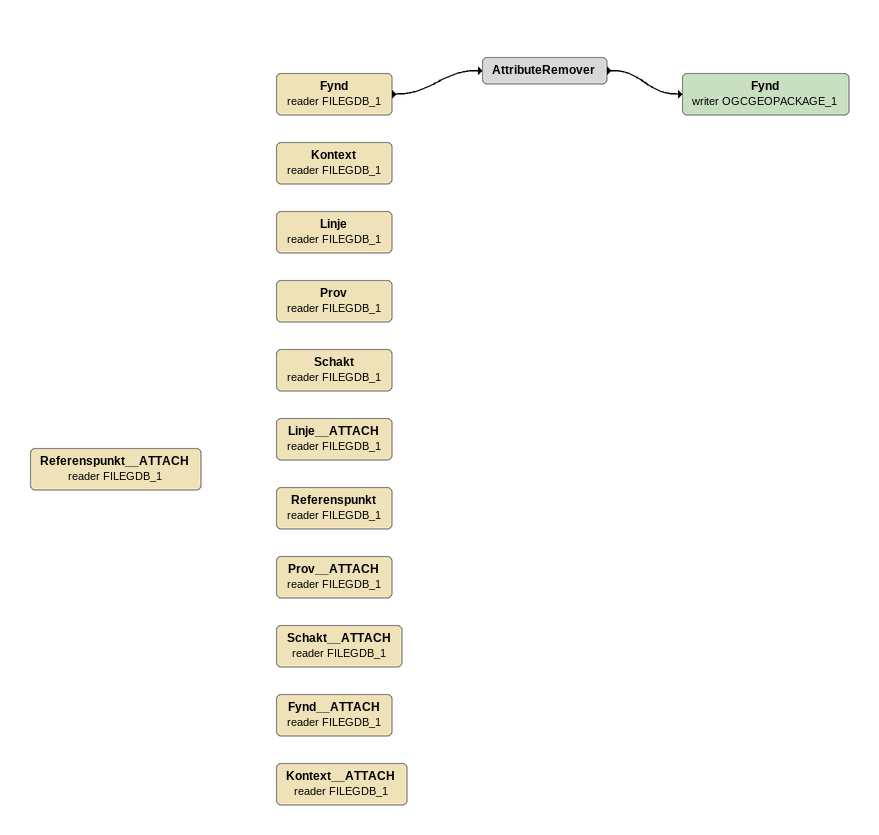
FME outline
Referenspunkt__ATTACH (reader FILEGDB_1)
Linje__ATTACH (reader FILEGDB_1)
Referenspunkt (reader FILEGDB_1)
Prov__ATTACH (reader FILEGDB_1)
Kontext__ATTACH (reader FILEGDB_1)
Fynd (reader FILEGDB_1)
    -> AttributeRemover
AttributeRemover
    -> Fynd (writer OGCGEOPACKAGE_1)
Fynd (writer OGCGEOPACKAGE_1)
Kontext (reader FILEGDB_1)
Linje (reader FILEGDB_1)
Prov (reader FILEGDB_1)
Schakt (reader FILEGDB_1)
Schakt__ATTACH (reader FILEGDB_1)
Fynd__ATTACH (reader FILEGDB_1)
